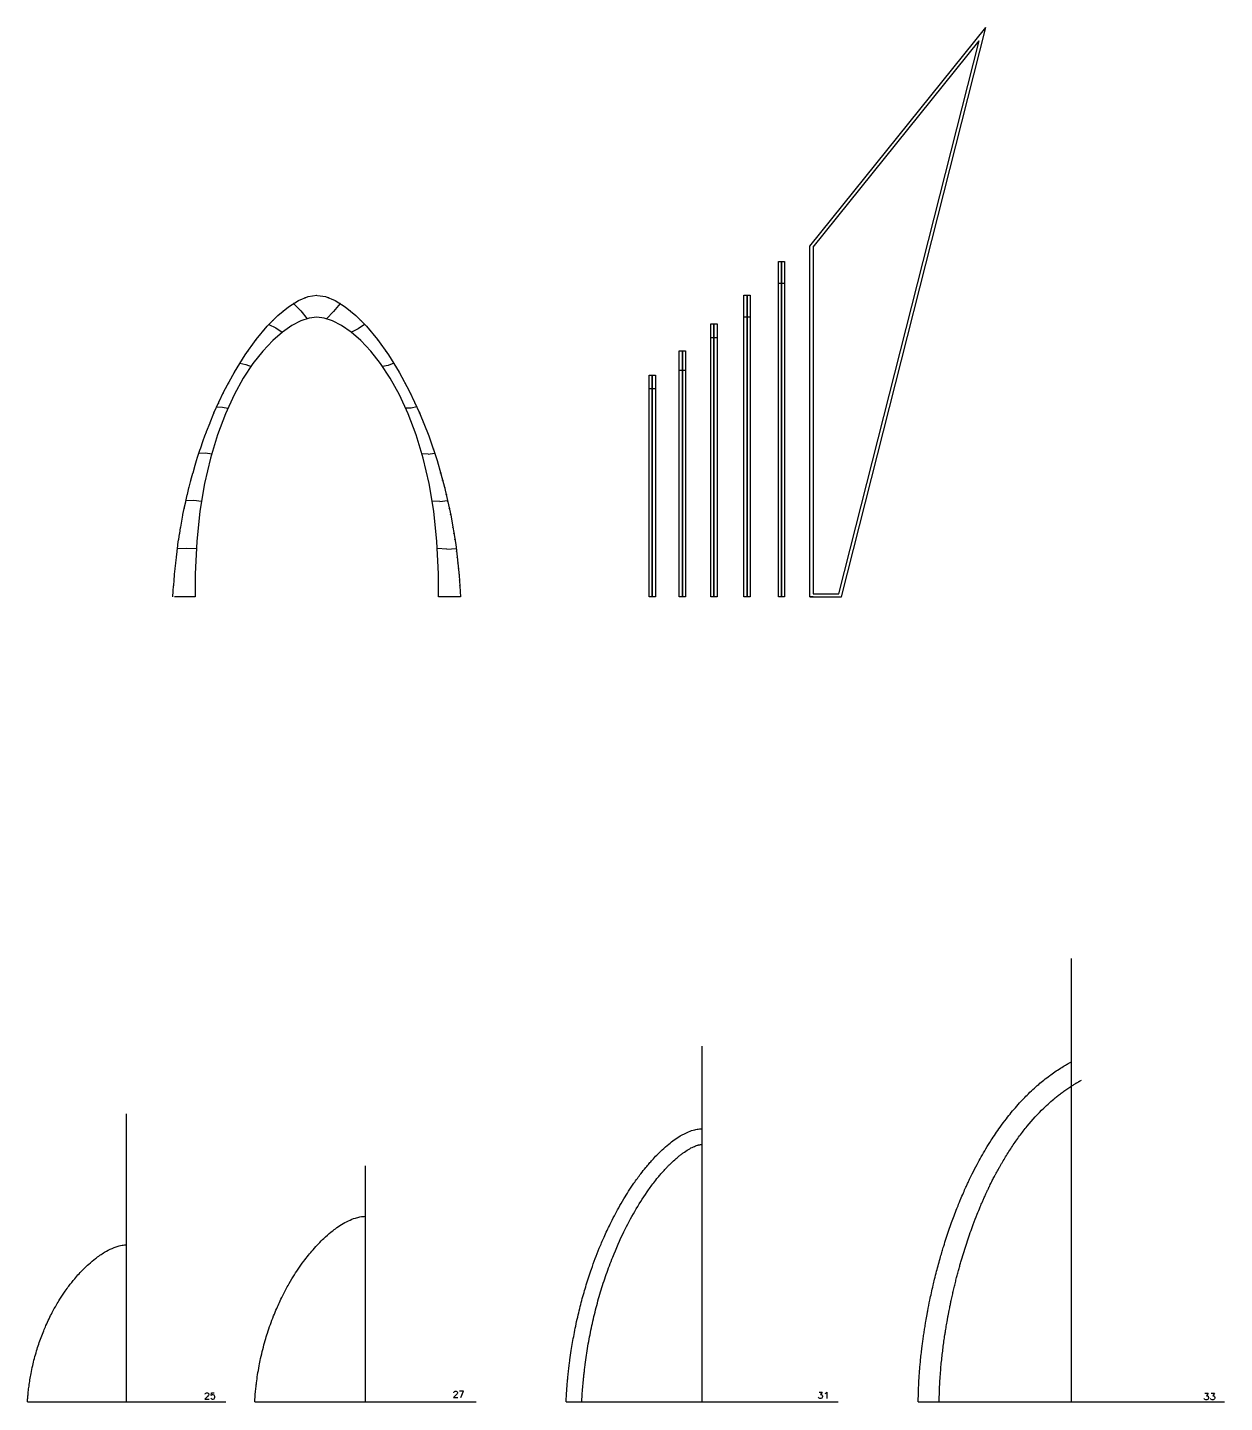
# Model space of a CAD drawing. Header units: inches. Extents: x -241 to 10083, y -1696 to 1281.
# Drawn here: x 7798 to 10083, y -1342 to 1281 of the extents above; entities that cross this region are included whole.
import ezdxf

# ---------------------------------------------------------------- set-up
doc = ezdxf.new("R2010")
doc.units = ezdxf.units.IN
doc.header["$MEASUREMENT"] = 0

msp = doc.modelspace()

# ---------------------------------------------------------------- linework, layer by layer
for p, q in [((9291.7946, 864.04796), (9627.50831, 1280.94286)), ((9351.7946, 194.83764), (9627.50831, 1280.94286)), ((9297.7946, 861.93247), (9614.92169, 1255.74618)), ((9347.12742, 200.83764), (9614.92169, 1255.74618)), ((9243.49808, 792.36005), (9231.49808, 792.36005)), ((8306.20242, 754.29075), (8320.03698, 740.38091)), ((8320.03698, 740.38091), (8332.21586, 725.3253)), ((8382.69542, 739.04629), (8369.03047, 725.3253)), ((8395.0439, 754.29075), (8382.69542, 739.04629)), ((8441.94246, 714.50526), (8429.50523, 706.03852)), ((9177.68558, 728.40679), (9165.68558, 728.40679)), ((8429.50523, 706.03852), (8416.60394, 699.60398)), ((9102.56058, 689.83764), (9114.56058, 689.83764)), ((8486.66193, 636.38637), (8475.98793, 634.4295)), ((8497.38224, 640.42252), (8486.66193, 636.38637)), ((9054.49808, 626.45751), (9042.49808, 626.45751)), ((8996.74808, 591.83763), (8984.74808, 591.83763)), ((8530.59497, 554.93688), (8520.1521, 554.61751)), ((8541.41563, 557.31252), (8530.59497, 554.93688)), ((8563.10188, 467.28281), (8551.10075, 467.57974)), ((8563.10188, 467.28281), (8575.49929, 469.01211)), ((8585.19765, 376.94678), (8570.39903, 377.52966)), ((8585.19765, 376.94678), (8600.27319, 378.37547)), ((8598.52516, 285.83412), (8580.47332, 286.84034)), ((8598.52516, 285.83412), (8616.74033, 286.83138)), ((9291.7946, 194.83764), (9351.7946, 194.83764)), ((9297.7946, 200.83764), (9347.12742, 200.83764)), ((9790.78284, -1340.6088), (9790.78284, -495.0294)), ((9086.14933, -1340.6088), (9086.14933, -662.06296)), ((7987.72984, -1340.6088), (7987.72984, -791.73489)), ((8443.47782, -1340.6088), (8443.47782, -890.53761)), ((7798.48535, -1340.6088), (8176.97433, -1340.6088)), ((8232.18422, -1340.6088), (8654.77143, -1340.6088)), ((8826.38134, -1340.6088), (9345.91732, -1340.6088)), ((9498.59182, -1340.6088), (10082.97387, -1340.6088))]:
    msp.add_line(p, q)
for points in [[(9297.7946, 194.83764), (9291.7946, 194.83764), (9291.7946, 864.04796)], [(9297.7946, 861.93247), (9297.7946, 200.83764)], [(8352.10891, 769.84039), (8367.27547, 767.59152), (8385.39846, 760.2857), (8404.68668, 748.2958), (8424.83472, 731.7744), (8445.53719, 710.87406), (8466.48866, 685.74735), (8487.38373, 656.54685), (8507.91701, 623.42512), (8527.78307, 586.53473), (8546.67652, 546.02825), (8564.29194, 502.05825), (8580.32393, 454.7773), (8594.46709, 404.33797), (8606.416, 350.89282), (8615.86526, 294.59444), (8622.50947, 235.59537), (8625.17974, 194.83764), (8583.04231, 194.83764), (8582.83919, 238.64231), (8579.79612, 300.55065), (8573.67243, 357.96225), (8564.80053, 410.94646), (8553.51284, 459.57264), (8540.14174, 503.91014), (8525.01964, 544.02834), (8508.47896, 579.99658), (8490.8521, 611.88422), (8472.47145, 639.76062), (8453.66943, 663.69514), (8434.77844, 683.75714), (8416.13089, 700.01597), (8398.05917, 712.54099), (8380.8957, 721.40157), (8364.97288, 726.66705), (8350.62312, 728.40679), (8336.27333, 726.66705), (8320.35043, 721.40157), (8303.18682, 712.54099), (8285.11492, 700.01597), (8266.46713, 683.75714), (8247.57589, 663.69514), (8228.77359, 639.76062), (8210.39265, 611.88422), (8192.76549, 579.99658), (8176.22451, 544.02834), (8161.10214, 503.91014), (8147.73078, 459.57264), (8136.44286, 410.94646), (8127.57077, 357.96225), (8121.44695, 300.55065), (8118.40379, 238.64231), (8118.20066, 194.83764), (8078.85497, 194.83764)], [(8259.30387, 714.50526), (8272.74835, 707.75128), (8284.64239, 699.60398)], [(8203.86409, 640.42252), (8215.1211, 638.30234), (8225.25839, 634.4295)], [(8159.8307, 557.31252), (8170.90188, 556.91351), (8181.09423, 554.61751)], [(8125.74703, 469.01211), (8138.26163, 469.2789), (8150.14558, 467.57974)], [(8100.97313, 378.37527), (8116.10535, 378.9488), (8130.84729, 377.52966)], [(8084.506, 286.83138), (8102.72067, 287.83764), (8120.77301, 286.84034)], [(8137.59166, -1326.47496), (8137.59166, -1325.91188), (8138.15473, -1324.78573), (8138.71781, -1324.22266), (8139.84395, -1323.65959), (8142.09625, -1323.65959), (8143.2224, -1324.22266), (8143.78547, -1324.78573), (8144.34854, -1325.91188), (8144.34854, -1327.03803), (8143.78547, -1328.16418), (8142.65932, -1329.8534), (8137.02859, -1335.48413), (8144.91162, -1335.48413)], [(8148.29006, -1333.23184), (8148.85313, -1334.35799), (8149.41621, -1334.92106), (8151.10543, -1335.48413), (8152.79465, -1335.48413), (8154.48387, -1334.92106), (8155.61002, -1333.79491), (8156.17309, -1332.10569), (8156.17309, -1330.97954), (8155.61002, -1329.29032), (8154.48387, -1328.16418), (8152.79465, -1327.6011), (8151.10543, -1327.6011), (8149.41621, -1328.16418), (8148.85313, -1328.72725), (8149.41621, -1323.65959), (8155.04694, -1323.65959)], [(8612.2558, -1323.61778), (8612.2558, -1323.05471), (8612.81888, -1321.92856), (8613.38195, -1321.36549), (8614.5081, -1320.80241), (8616.76039, -1320.80241), (8617.88654, -1321.36549), (8618.44961, -1321.92856), (8619.01269, -1323.05471), (8619.01269, -1324.18085), (8618.44961, -1325.307), (8617.32346, -1326.99622), (8611.69273, -1332.62696), (8619.57576, -1332.62696)], [(8625.2065, -1332.62696), (8630.83723, -1320.80241), (8622.9542, -1320.80241)], [(9309.09183, -1322.51216), (9315.28564, -1322.51216), (9311.9072, -1327.01675), (9313.59642, -1327.01675), (9314.72257, -1327.57982), (9315.28564, -1328.14289), (9315.84871, -1329.83211), (9315.84871, -1330.95826), (9315.28564, -1332.64748), (9314.15949, -1333.77363), (9312.47027, -1334.3367), (9310.78105, -1334.3367), (9309.09183, -1333.77363), (9308.52876, -1333.21056), (9307.96568, -1332.08441)], [(9320.91638, -1324.76445), (9322.04252, -1324.20138), (9323.73174, -1322.51216), (9323.73174, -1334.3367)], [(10045.48711, -1324.58408), (10052.08846, -1324.58408), (10048.48773, -1329.38506), (10050.28809, -1329.38506), (10051.48834, -1329.98519), (10052.08846, -1330.58531), (10052.68858, -1332.38568), (10052.68858, -1333.58592), (10052.08846, -1335.38629), (10050.88822, -1336.58653), (10049.08785, -1337.18666), (10047.28748, -1337.18666), (10045.48711, -1336.58653), (10044.88699, -1335.98641), (10044.28687, -1334.78617)], [(10057.48956, -1324.58408), (10064.09091, -1324.58408), (10060.49018, -1329.38506), (10062.29054, -1329.38506), (10063.49079, -1329.98519), (10064.09091, -1330.58531), (10064.69103, -1332.38568), (10064.69103, -1333.58592), (10064.09091, -1335.38629), (10062.89067, -1336.58653), (10061.0903, -1337.18666), (10059.28993, -1337.18666), (10057.48956, -1336.58653), (10056.88944, -1335.98641), (10056.28932, -1334.78617)]]:
    msp.add_lwpolyline(points)
for points in [[(9237.49808, 194.83764), (9231.49808, 194.83764), (9231.49808, 834.36005), (9237.49808, 834.36005)], [(9243.49808, 194.83764), (9237.49808, 194.83764), (9237.49808, 834.36005), (9243.49808, 834.36005)], [(9171.68558, 194.83764), (9165.68558, 194.83764), (9165.68558, 770.20965), (9171.68558, 770.20965)], [(9177.68558, 194.83764), (9171.68558, 194.83764), (9171.68558, 770.20965), (9177.68558, 770.20965)], [(9108.56058, 194.83764), (9102.56058, 194.83764), (9102.56058, 715.83764), (9108.56058, 715.83764)], [(9114.56058, 194.83764), (9108.56058, 194.83764), (9108.56058, 715.83764), (9114.56058, 715.83764)], [(9048.49808, 194.83764), (9042.49808, 194.83764), (9042.49808, 664.12043), (9048.49808, 664.12043)], [(9054.49808, 194.83764), (9048.49808, 194.83764), (9048.49808, 664.12043), (9054.49808, 664.12043)], [(8990.74808, 194.83764), (8984.74808, 194.83764), (8984.74808, 617.83764), (8990.74808, 617.83764)], [(8996.74808, 194.83764), (8990.74808, 194.83764), (8990.74808, 617.83764), (8996.74808, 617.83764)]]:
    msp.add_lwpolyline(points, close=True)
msp.add_lwpolyline([(8076.06658, 194.83764), (8076.75507, 205.34784, 1), (8076.78775, 205.84677), (8077.45845, 216.08541, 1), (8077.49113, 216.58434), (8078.16256, 226.83407, 1), (8078.19524, 227.333), (8078.73648, 235.59537), (8078.9635, 237.61144, 1), (8079.01945, 238.1083), (8080.17599, 248.37893, 1), (8080.23194, 248.87579), (8081.39655, 259.21808, 1), (8081.4525, 259.71494), (8082.62908, 270.16347, 1), (8082.68503, 270.66033), (8083.87761, 281.251, 1), (8083.93356, 281.74786), (8085.1464, 292.51844, 1), (8085.20235, 293.0153), (8085.38017, 294.59444), (8086.92537, 303.80115, 1), (8087.00813, 304.29425), (8088.84728, 315.25234, 1), (8088.93004, 315.74545), (8090.81073, 326.95105, 1), (8090.89349, 327.44415), (8092.82335, 338.94274, 1), (8092.90611, 339.43585), (8094.82898, 350.89282), (8094.91123, 351.26071, 1), (8095.02032, 351.74866), (8097.66506, 363.57842, 1), (8097.77415, 364.06637), (8100.50388, 376.27632, 1), (8100.61297, 376.76428), (8103.4409, 389.41344, 1), (8103.54999, 389.9014), (8106.49086, 403.05576, 1), (8106.59995, 403.54371), (8106.77752, 404.33797), (8110.25243, 416.73095, 1), (8110.38742, 417.21238), (8114.23131, 430.92128, 1), (8114.3663, 431.40271), (8118.38987, 445.75246, 1), (8118.52486, 446.2339), (8120.92037, 454.7773), (8123.02641, 460.98844, 1), (8123.18697, 461.46196), (8128.29367, 476.52266, 1), (8128.45423, 476.99618), (8133.83697, 492.87098, 1), (8133.99753, 493.3445), (8136.95214, 502.05825), (8140.00505, 509.67871, 1), (8140.19099, 510.14285), (8146.90252, 526.89572, 1), (8147.08847, 527.35986), (8154.21569, 545.15034, 1), (8154.40163, 545.61447), (8173.46076, 586.53473), (8193.3268, 623.42512), (8213.86013, 656.54685), (8234.75533, 685.74735), (8255.707, 710.87406), (8276.40972, 731.7744), (8296.55811, 748.2958), (8315.84674, 760.2857), (8333.97021, 767.59152), (8350.62312, 770.0607), (8350.62316, 770.06069)], format="xyb")
for centre in [(8328.21082, 765.26983), (8350.62316, 770.06069), (8373.03549, 765.26951), (8286.12922, 739.74425), (8306.57502, 754.52236), (8394.67124, 754.52157), (8415.11696, 739.74297), (8267.07355, 722.34911), (8434.1725, 722.34737), (8233.26588, 683.66589), (8249.46594, 703.38935), (8451.77996, 703.38721), (8467.97985, 683.66343), (8218.55666, 663.11013), (8482.68898, 663.10769), (8205.16305, 642.51784), (8496.08242, 642.5152), (8192.84141, 622.52378), (8508.40389, 622.521), (8171.74457, 582.8553), (8181.89189, 602.19098), (8519.35335, 602.18834), (8529.50052, 582.85262), (8162.7471, 563.56516), (8538.49794, 563.56265), (8546.93626, 545.3799), (8554.24941, 527.12548), (8561.14688, 509.90865), (8567.32757, 493.10567), (8572.87089, 476.75753), (8578.13817, 461.22348), (8582.78745, 445.99155), (8586.94606, 431.16053), (8590.92498, 416.97035), (8594.69948, 403.29851), (8597.74951, 389.65634), (8600.68659, 376.51935), (8603.52548, 363.82156), (8606.27937, 351.50396), (8608.38046, 339.18866), (8610.39316, 327.19706), (8612.35668, 315.49844), (8614.27867, 304.04732), (8616.07111, 292.76655), (8617.33999, 281.49919), (8618.58861, 270.41171), (8619.82122, 259.46637), (8621.04187, 248.62726), (8622.25446, 237.85981), (8623.06713, 227.0835), (8623.77133, 216.33486), (8624.47492, 205.5973)]:
    msp.add_circle(centre, 0.25)
msp.add_spline([(9498.59182, -1340.6088), (9498.72864, -1327.40061), (9498.92838, -1319.8601), (9499.47437, -1306.63457), (9500.26128, -1293.06556), (9501.109, -1281.43113), (9501.99491, -1271.02375), (9503.02725, -1260.29682), (9504.46338, -1247.06353), (9505.87071, -1235.4146), (9507.01059, -1226.68259), (9508.34572, -1217.09429), (9509.87547, -1206.79122), (9511.38239, -1197.12566), (9512.96969, -1187.46445), (9515.36219, -1174.05443), (9516.58815, -1167.55543), (9520.65656, -1146.84818), (9523.65391, -1133.01087), (9526.95958, -1118.55058), (9529.65197, -1107.17805), (9533.48055, -1091.8345), (9537.18812, -1078.02654), (9541.06627, -1064.21273), (9544.15421, -1053.64966), (9547.07175, -1044.02007), (9551.93966, -1028.6412), (9556.96064, -1013.59098), (9562.22436, -998.60497), (9566.85428, -986.02827), (9572.24528, -972.03407), (9576.52877, -961.37562), (9579.33923, -954.58776), (9584.60777, -942.28049), (9589.54173, -931.21438), (9592.7333, -924.28117), (9596.54664, -916.2141), (9601.55671, -905.67924), (9610.82942, -887.95236), (9618.70172, -873.56903), (9627.68134, -858.09488), (9637.70087, -841.90899), (9645.72718, -829.7028), (9654.68584, -816.8233), (9666.6056, -800.8157), (9676.08047, -788.94979), (9686.48127, -776.73956), (9697.63911, -764.53148), (9706.21797, -755.73676), (9717.33803, -745.06067), (9728.38931, -735.21595), (9738.03976, -727.21105), (9749.32974, -718.51375), (9759.09497, -711.54521), (9770.00384, -704.30062), (9779.56563, -698.50274), (9786.16314, -694.73227), (9790.78281, -692.21149)], degree=3)
for points, knots in [([(9538.59115, -1340.83968), (9538.61192, -1337.24214), (9538.63254, -1333.76706), (9538.69515, -1329.58164), (9538.70937, -1328.75797), (9538.74233, -1327.11689), (9538.76117, -1326.2918), (9538.81541, -1324.14496), (9538.85404, -1322.81631), (9538.96734, -1319.28465), (9539.04839, -1317.08506), (9539.23044, -1312.68509), (9539.33154, -1310.48209), (9539.7013, -1303.11401), (9540.01246, -1297.94758), (9540.73386, -1287.60201), (9541.14405, -1282.42174), (9541.99024, -1272.78581), (9542.41361, -1268.33511), (9543.32347, -1259.44026), (9543.8105, -1254.99086), (9544.81846, -1246.32161), (9545.33632, -1242.10181), (9546.42408, -1233.66419), (9546.9939, -1229.44546), (9547.86838, -1223.26159), (9548.15356, -1221.28831), (9548.73782, -1217.32203), (9549.03635, -1215.33186), (9549.75015, -1210.63937), (9550.16725, -1207.94628), (9550.89689, -1203.33018), (9551.20593, -1201.40176), (9551.82993, -1197.58006), (9552.14516, -1195.68555), (9552.78773, -1191.91639), (9553.11731, -1190.02775), (9553.81491, -1186.11182), (9554.18402, -1184.08394), (9554.76282, -1180.96257), (9554.96752, -1179.86991), (9555.38421, -1177.65972), (9555.59573, -1176.5446), (9555.99119, -1174.46365), (9556.17334, -1173.50619), (9556.53621, -1171.60327), (9556.71739, -1170.65542), (9557.26091, -1167.82289), (9557.62324, -1165.94922), (9558.34011, -1162.29099), (9558.69455, -1160.50548), (9559.29775, -1157.52025), (9559.54471, -1156.31282), (9560.29193, -1152.71133), (9560.80763, -1150.29499), (9561.7491, -1145.97122), (9562.16865, -1144.07317), (9563.3098, -1138.96382), (9564.03878, -1135.75362), (9565.51828, -1129.32447), (9566.27012, -1126.09644), (9567.7817, -1119.69149), (9568.54424, -1116.50557), (9570.08608, -1110.19241), (9570.86567, -1107.06524), (9572.0215, -1102.55731), (9572.38579, -1101.15513), (9573.5668, -1096.66642), (9574.40584, -1093.55846), (9575.64018, -1089.05229), (9576.0184, -1087.67949), (9576.77574, -1084.94528), (9577.15574, -1083.58108), (9578.30042, -1079.49741), (9579.06933, -1076.78855), (9580.62539, -1071.38821), (9581.41342, -1068.69308), (9583.80855, -1060.62346), (9585.44867, -1055.25846), (9588.81599, -1044.56117), (9590.54312, -1039.22947), (9595.85738, -1023.2905), (9599.57779, -1012.73809), (9605.91293, -995.76266), (9608.41275, -989.29011), (9612.84448, -978.21363), (9614.7405, -973.58968), (9618.04797, -965.72451), (9619.44218, -962.46768), (9621.78819, -957.08655), (9622.7295, -954.95317), (9624.25644, -951.53151), (9624.83513, -950.2435), (9625.89728, -947.89484), (9626.37981, -946.83325), (9627.33925, -944.73558), (9627.81759, -943.69648), (9628.70446, -941.78565), (9629.1098, -940.91897), (9629.94874, -939.13687), (9630.37968, -938.22662), (9631.18146, -936.53556), (9631.54897, -935.76133), (9632.15081, -934.49121), (9632.38148, -934.00391), (9632.81419, -933.08779), (9633.01414, -932.66357), (9633.40727, -931.8285), (9633.60148, -931.4155), (9634.17749, -930.1903), (9634.55272, -929.39193), (9635.65551, -927.05388), (9636.36037, -925.57132), (9637.33409, -923.568), (9637.61962, -922.98655), (9638.20652, -921.80422), (9638.5053, -921.20842), (9639.417, -919.40686), (9640.04532, -918.18692), (9641.98634, -914.46775), (9643.35538, -911.90935), (9645.19698, -908.49255), (9645.61757, -907.71371), (9646.84995, -905.43241), (9647.64978, -903.95292), (9650.03089, -899.56556), (9651.59387, -896.70889), (9653.63106, -893.05941), (9654.11501, -892.19809), (9655.09168, -890.47127), (9655.58305, -889.60812), (9657.066, -887.01935), (9658.06645, -885.29444), (9661.10132, -880.12196), (9663.1719, -876.67015), (9667.35708, -869.84101), (9669.47669, -866.4572), (9673.77587, -859.75291), (9675.95863, -856.4273), (9682.60765, -846.53458), (9687.17349, -840.05281), (9696.57135, -827.35908), (9701.4035, -821.148), (9716.39133, -802.87561), (9726.96494, -791.28226), (9741.65897, -777.03465), (9745.26235, -773.67586), (9752.5807, -767.13045), (9756.29455, -763.9453), (9762.16911, -759.12291), (9764.28748, -757.42577), (9768.64284, -754.02417), (9770.88244, -752.32191), (9775.38946, -748.99455), (9777.69346, -747.34243), (9781.31329, -744.80994), (9782.60155, -743.91992), (9785.13659, -742.19255), (9786.39102, -741.35033), (9788.51501, -739.94991), (9789.39064, -739.38019), (9791.09125, -738.29013), (9791.91289, -737.77132), (9793.59725, -736.72325), (9794.45404, -736.19759), (9796.13033, -735.18175), (9796.94775, -734.69188), (9798.3374, -733.86698), (9798.90323, -733.53322), (9799.93849, -732.92596), (9800.40411, -732.65402), (9801.32368, -732.11961), (9801.77975, -731.85592), (9803.13699, -731.07579), (9804.0272, -730.57031), (9805.29355, -729.86213), (9805.67666, -729.64942), (9806.4708, -729.21152), (9806.8794, -728.98762), (9808.09897, -728.32227), (9808.93982, -727.86715), (9809.82049, -727.39056)], [0, 0, 0, 0, 10.7923960332, 10.7923960332, 13.4754024877, 13.4754024877, 16.1584089422, 16.1584089422, 20.4183074522, 20.4183074522, 27.3851607053, 27.3851607053, 34.3520139584, 34.3520139584, 50.6609358064, 50.6609358064, 66.9698576545, 66.9698576545, 80.9494420874, 80.9494420874, 94.9290265202, 94.9290265202, 108.1795252825, 108.1795252825, 121.4300240449, 121.4300240449, 127.6555454782, 127.6555454782, 133.8810669114, 133.8810669114, 142.2816608464, 142.2816608464, 148.3305122852, 148.3305122852, 154.3793637239, 154.3793637239, 160.4282151627, 160.4282151627, 166.8939238097, 166.8939238097, 170.3571317196, 170.3571317196, 173.8203396295, 173.8203396295, 176.761417801, 176.761417801, 179.7024959725, 179.7024959725, 185.5846523155, 185.5846523155, 191.2803192285, 191.2803192285, 195.1854244919, 195.1854244919, 202.9956350188, 202.9956350188, 209.0407577904, 209.0407577904, 219.1672912598, 219.1672912598, 229.2938247292, 229.2938247292, 239.4203581985, 239.4203581985, 249.5468916679, 249.5468916679, 254.1646262588, 254.1646262588, 264.2255523618, 264.2255523618, 268.5971420056, 268.5971420056, 272.9687316494, 272.9687316494, 281.7119109369, 281.7119109369, 290.4550902244, 290.4550902244, 307.9414487995, 307.9414487995, 325.4278073745, 325.4278073745, 360.4005245246, 360.4005245246, 382.1569142966, 382.1569142966, 397.8365510263, 397.8365510263, 408.9863844068, 408.9863844068, 416.3296086062, 416.3296086062, 420.7646529735, 420.7646529735, 424.4190308037, 424.4190308037, 428.0734086339, 428.0734086339, 431.2049440209, 431.2049440209, 434.3364794079, 434.3364794079, 436.8983558035, 436.8983558035, 438.4659907259, 438.4659907259, 439.814149331, 439.814149331, 441.1623079361, 441.1623079361, 443.8586251462, 443.8586251462, 449.2512595665, 449.2512595665, 451.5602438561, 451.5602438561, 453.8692281456, 453.8692281456, 458.4871967247, 458.4871967247, 467.7231338829, 467.7231338829, 470.4147356433, 470.4147356433, 475.5373472551, 475.5373472551, 485.7825704785, 485.7825704785, 488.9813418551, 488.9813418551, 492.1801132316, 492.1801132316, 498.5776559847, 498.5776559847, 511.372741491, 511.372741491, 524.1678269972, 524.1678269972, 536.9629125034, 536.9629125034, 562.5530835158, 562.5530835158, 588.1432545282, 588.1432545282, 639.6841258208, 639.6841258208, 656.0640864837, 656.0640864837, 672.4440471466, 672.4440471466, 681.5441249647, 681.5441249647, 691.068002742, 691.068002742, 700.5918805194, 700.5918805194, 705.7329344025, 705.7329344025, 710.8739882855, 710.8739882855, 714.5236835834, 714.5236835834, 718.0104308778, 718.0104308778, 721.4971781723, 721.4971781723, 724.7208370302, 724.7208370302, 726.8997366965, 726.8997366965, 728.6707236637, 728.6707236637, 730.4417106309, 730.4417106309, 733.9836845653, 733.9836845653, 735.5615222589, 735.5615222589, 737.1393599524, 737.1393599524, 740.1433534622, 740.1433534622, 740.1433534622, 740.1433534622]), ([(8826.38134, -1340.6088), (8826.49266, -1338.43656), (8826.77982, -1332.83324), (8827.33106, -1323.0945), (8828.11898, -1311.96181), (8829.11755, -1301.59254), (8830.07334, -1291.5921), (8831.15376, -1281.48047), (8832.4131, -1270.86483), (8834.08679, -1257.9664), (8836.15397, -1243.70954), (8839.65233, -1222.31285), (8843.68008, -1201.06275), (8848.37772, -1179.52975), (8852.2817, -1163.15903), (8856.30877, -1147.54454), (8860.47378, -1132.53234), (8866.44375, -1112.42846), (8875.69182, -1084.15748), (8887.19072, -1053.74431), (8899.33473, -1025.32272), (8908.97417, -1004.72269), (8918.38149, -986.19469), (8927.10391, -970.07347), (8936.1929, -954.38385), (8945.93491, -938.70702), (8956.6343, -922.64766), (8967.58503, -907.53609), (8977.43152, -895.05659), (8984.71786, -886.38455), (8991.66266, -878.50528), (8999.83446, -869.78606), (9010.22045, -859.56321), (9024.71501, -846.8366), (9041.35265, -834.82757), (9058.32748, -826.05708), (9070.71753, -821.85692), (9079.31292, -820.28032), (9084.11293, -819.99289), (9085.93552, -819.97788), (9086.14933, -819.97745)], [0, 0, 0, 0, 10.2986353062, 26.5654588181, 46.1848181507, 63.1362234411, 75.8872053502, 93.7510252482, 111.2838771723, 126.5016119206, 155.3338494904, 179.4881862154, 229.1530694591, 257.7164227252, 283.8351300627, 308.8341215086, 334.0633662827, 357.5956647116, 408.1262823034, 474.86824843, 511.4634107526, 554.4487095936, 582.5272510947, 609.8400949652, 641.2261204094, 668.3641065992, 697.2190731582, 732.5783365646, 756.6927254443, 772.4693874751, 786.2029685489, 806.4181301915, 829.0386789081, 855.1742112214, 897.7075862386, 925.819737446, 945.3143382625, 959.4339002013, 967.0462353001, 968.057898271, 968.057898271, 968.057898271, 968.057898271]), ([(8856.34202, -1342.14422), (8856.45777, -1339.88554), (8856.57238, -1337.64984), (8856.80927, -1333.22105), (8856.93189, -1331.02047), (8857.26023, -1325.48098), (8857.47502, -1322.16117), (8857.80722, -1317.66486), (8857.9014, -1316.44799), (8858.07349, -1314.33495), (8858.14932, -1313.43887), (8858.3828, -1310.77091), (8858.54904, -1308.97849), (8858.80866, -1306.23884), (8858.897, -1305.31615), (8859.06127, -1303.60284), (8859.13683, -1302.8144), (8859.28668, -1301.25271), (8859.36134, -1300.47612), (8859.55538, -1298.47072), (8859.67485, -1297.24854), (8859.94228, -1294.56954), (8860.09221, -1293.10643), (8860.40026, -1290.17387), (8860.55811, -1288.70694), (8861.04272, -1284.30418), (8861.38027, -1281.36696), (8862.08283, -1275.50048), (8862.4481, -1272.56966), (8863.58641, -1263.78465), (8864.40217, -1257.93763), (8866.14877, -1246.26034), (8867.07944, -1240.43088), (8870.04384, -1222.97225), (8872.24903, -1211.37675), (8877.12629, -1188.29716), (8879.79831, -1176.80843), (8885.61237, -1153.96638), (8888.75448, -1142.61427), (8895.52132, -1120.06274), (8899.14372, -1108.86457), (8906.87665, -1086.6617), (8910.98756, -1075.65615), (8921.91861, -1048.3613), (8929.05505, -1032.21331), (8943.2634, -1003.17759), (8950.15898, -990.18317), (8964.8362, -964.83486), (8972.61762, -952.47878), (8984.99319, -934.63182), (8989.2263, -928.81025), (8996.33984, -919.52491), (8999.14246, -915.98546), (9003.73275, -910.39455), (9005.49035, -908.30043), (9008.8838, -904.34771), (9010.51245, -902.48906), (9013.79356, -898.82795), (9015.44921, -897.02222), (9018.4732, -893.80057), (9019.83388, -892.37806), (9022.57769, -889.56425), (9023.95598, -888.17798), (9028.11214, -884.08587), (9030.90986, -881.44838), (9035.65776, -877.19315), (9037.58623, -875.52364), (9041.18682, -872.52174), (9042.8539, -871.17603), (9046.19399, -868.5751), (9047.86962, -867.31788), (9052.91269, -863.68784), (9056.29821, -861.45588), (9063.10388, -857.42583), (9066.43729, -855.68174), (9070.91864, -853.70453), (9072.14934, -853.20127), (9074.61923, -852.27547), (9075.85735, -851.8588), (9077.84197, -851.27062), (9078.61303, -851.06355), (9080.11141, -850.70348), (9080.83342, -850.55182), (9082.27368, -850.29339), (9082.98629, -850.19156), (9084.12481, -850.07005), (9084.57904, -850.03392), (9085.31578, -849.99501), (9085.60283, -849.98508), (9085.99533, -849.97861), (9086.10396, -849.9776), (9086.20993, -849.97739)], [0, 0, 0, 0, 10.708456311, 10.708456311, 21.416912622, 21.416912622, 37.8369377835, 37.8369377835, 43.9715138175, 43.9715138175, 48.5433669631, 48.5433669631, 57.4070619775, 57.4070619775, 61.8479343162, 61.8479343162, 65.5797894152, 65.5797894152, 69.3116445143, 69.3116445143, 75.269870277, 75.269870277, 82.4907842799, 82.4907842799, 89.7116982828, 89.7116982828, 104.1535262887, 104.1535262887, 118.5953542946, 118.5953542946, 147.4790103064, 147.4790103064, 176.3626663181, 176.3626663181, 234.1299783417, 234.1299783417, 291.8972903652, 291.8972903652, 349.6646023888, 349.6646023888, 407.4319144123, 407.4319144123, 465.1992264359, 465.1992264359, 552.2026528768, 552.2026528768, 625.0763424664, 625.0763424664, 697.950032056, 697.950032056, 734.2546839834, 734.2546839834, 757.2239861696, 757.2239861696, 771.2083554638, 771.2083554638, 783.9097159841, 783.9097159841, 796.6110765043, 796.6110765043, 806.8288446638, 806.8288446638, 817.0466128233, 817.0466128233, 837.4821491423, 837.4821491423, 851.2495433524, 851.2495433524, 862.938886849, 862.938886849, 874.6282303457, 874.6282303457, 898.0069173389, 898.0069173389, 921.3856043322, 921.3856043322, 930.3253954712, 930.3253954712, 939.8336543334, 939.8336543334, 946.0743922661, 946.0743922661, 952.3151301988, 952.3151301988, 959.087403384, 959.087403384, 963.7855500704, 963.7855500704, 966.8605085926, 966.8605085926, 968.057898271, 968.057898271, 968.057898271, 968.057898271]), ([(8232.18422, -1340.6088), (8232.27399, -1339.10136), (8232.64134, -1332.93245), (8233.40525, -1323.41863), (8234.51667, -1312.95009), (8235.81095, -1302.0977), (8237.69337, -1288.76802), (8240.36019, -1273.28812), (8243.66652, -1257.01609), (8247.45602, -1240.88221), (8251.8338, -1224.71183), (8256.64278, -1208.9072), (8261.93984, -1193.2543), (8267.86255, -1177.53813), (8273.69493, -1163.48361), (8279.35188, -1150.87399), (8286.3752, -1136.27019), (8295.00966, -1119.93069), (8305.08229, -1102.8083), (8315.10573, -1087.30218), (8324.83828, -1073.58398), (8334.37919, -1061.26982), (8343.72355, -1050.12554), (8353.58702, -1039.34448), (8364.91414, -1028.1128), (8375.73914, -1018.58666), (8386.98849, -1009.84), (8397.95952, -1002.41796), (8410.61094, -995.3647), (8422.47577, -990.50339), (8432.01981, -988.02968), (8438.31929, -987.13247), (8441.82101, -986.95786), (8443.32202, -986.94832), (8443.47782, -986.94804)], [0, 0, 0, 0, 7.1500632889, 29.2604037149, 45.1822990221, 56.9929943581, 81.0075465117, 108.9129247563, 131.3532699555, 159.6183586401, 187.3672202027, 210.6580597139, 237.8278543108, 265.594562739, 290.1637874075, 309.8640600454, 331.0245880951, 366.8823367786, 397.3289898865, 425.0554696797, 454.2808276826, 476.9391837711, 498.7961612345, 523.1243425435, 546.0981919121, 574.2963007706, 591.3361302773, 613.5418559669, 636.9462580232, 659.810717243, 674.0327445292, 683.5185741367, 689.8840132814, 690.6212419292, 690.6212419292, 690.6212419292, 690.6212419292]), ([(7798.48535, -1340.6088), (7798.53502, -1339.76859), (7798.75309, -1336.08031), (7799.22649, -1329.79177), (7800.1703, -1320.67954), (7801.38323, -1310.43092), (7803.09684, -1298.80257), (7805.3814, -1285.78722), (7808.20611, -1272.26339), (7811.73432, -1257.85344), (7815.56231, -1244.24397), (7819.81052, -1230.89012), (7824.34971, -1218.0542), (7829.01749, -1206.12086), (7834.13238, -1194.12523), (7839.50835, -1182.52031), (7846.13085, -1169.41174), (7852.9635, -1157.06823), (7861.24578, -1143.35465), (7869.17288, -1131.39203), (7878.68904, -1118.28186), (7887.45754, -1107.27203), (7897.06363, -1096.27251), (7905.9836, -1086.97978), (7916.2259, -1077.22607), (7926.43665, -1068.65998), (7936.57355, -1061.18312), (7947.07523, -1054.41617), (7956.80321, -1049.27965), (7966.24656, -1045.47152), (7972.67266, -1043.44531), (7978.6417, -1042.16969), (7983.39793, -1041.55294), (7986.2827, -1041.42015), (7987.72984, -1041.41796)], [0, 0, 0, 0, 3.9851706305, 17.4938876928, 29.8544306207, 47.3583525669, 66.3541367103, 85.4986633471, 109.9185573455, 131.7535152713, 155.7309486508, 176.8423831705, 198.0930817513, 220.1839455708, 237.5010729355, 259.8313894125, 280.7273208358, 307.0273711927, 326.6094290238, 356.5711791976, 374.940266781, 403.3011089182, 423.177635492, 444.0676149877, 464.2669368444, 490.1203538964, 507.1133541073, 523.8736936848, 549.2464873852, 559.034029301, 572.0621517839, 581.0907488208, 587.9000029805, 594.7481506073, 594.7481506073, 594.7481506073, 594.7481506073])]:
    msp.add_open_spline(points, degree=3, knots=knots)

doc.saveas('drawing.dxf')
